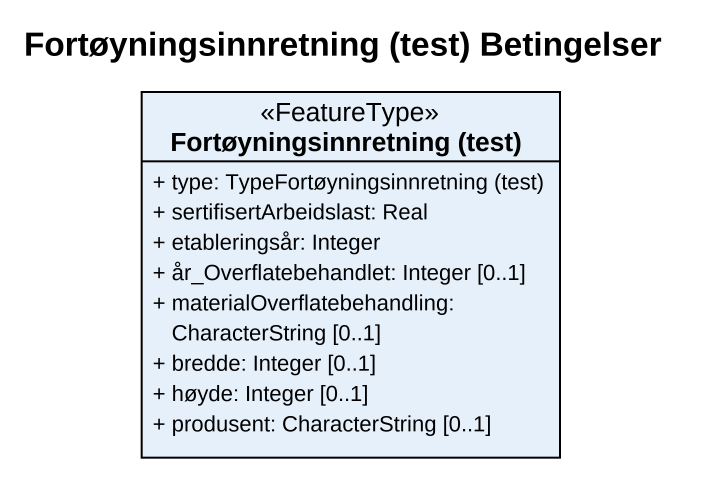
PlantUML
@startuml
title Fortøyningsinnretning (test) Betingelser
hide circle
hide empty members
skinparam classAttributeIconSize 0
class "Fortøyningsinnretning (test)" as Fortøyningsinnretning_test <<FeatureType>> {
  {field} + type: TypeFortøyningsinnretning (test)
  + sertifisertArbeidslast: Real
  + etableringsår: Integer
  + år_Overflatebehandlet: Integer [0..1]
  + materialOverflatebehandling: CharacterString [0..1]
  + bredde: Integer [0..1]
  + høyde: Integer [0..1]
  + produsent: CharacterString [0..1]
}
@enduml
